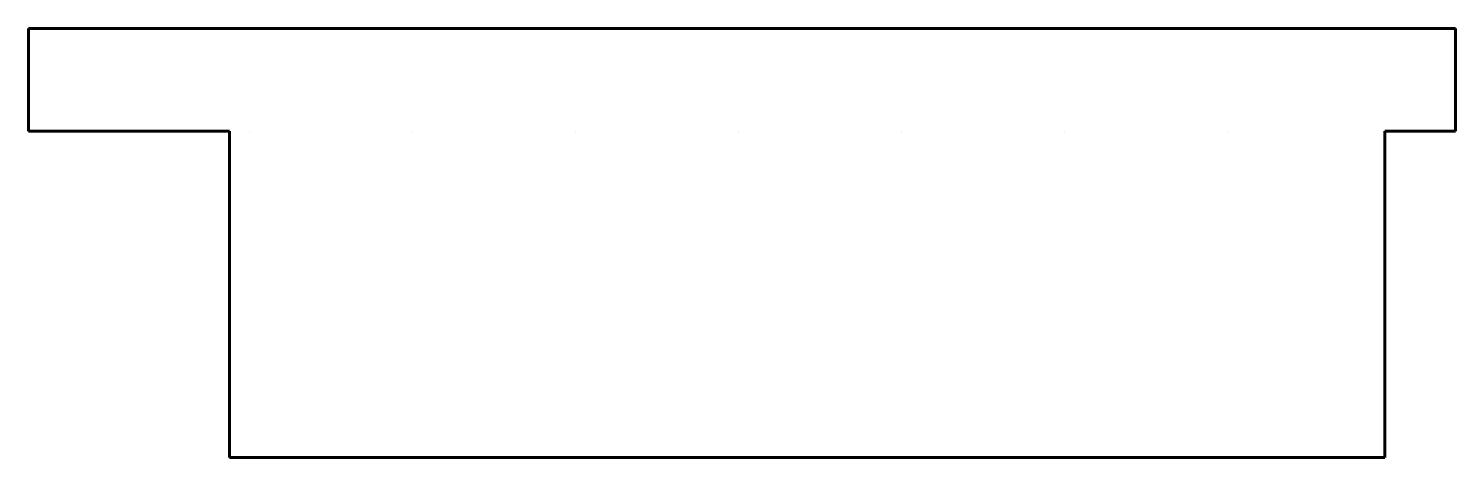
# Model space of a CAD drawing. Header units: millimetres. Extents: x -14.4 to 11.8, y 304 to 311.8.
import ezdxf

# ---------------------------------------------------------------- set-up
doc = ezdxf.new("R2010")
doc.units = ezdxf.units.MM
doc.linetypes.add('K5LT_BASIC', pattern=[0])
doc.linetypes.add('K5LT_THIN', pattern=[0])

# ---------------------------------------------------------------- blocks, each defined once
blk = doc.blocks.new('U0')
at = {"color": 7, "linetype": 'K5LT_THIN', "lineweight": 18}
for p, q in [((-10.385, 309.956), (-10.385, 309.958)), ((-7.385, 309.958), (-7.385, 309.956)), ((-4.385, 309.956), (-4.385, 309.958)), ((-1.385, 309.958), (-1.385, 309.956)), ((1.615, 309.956), (1.615, 309.958)), ((4.615, 309.958), (4.615, 309.956)), ((7.615, 309.956), (7.615, 309.958))]:
    blk.add_line(p, q, dxfattribs=at)

msp = doc.modelspace()

# ---------------------------------------------------------------- linework, layer by layer
at = {"color": 150, "linetype": 'K5LT_BASIC', "lineweight": 60, "true_color": 0x0080ff}
for p, q in [((-14.45, 311.847), (-14.45, 309.956)), ((11.8, 311.847), (-14.45, 311.847)), ((11.8, 309.956), (11.8, 311.847)), ((-14.45, 309.956), (-10.75, 309.956)), ((-10.75, 309.956), (-10.75, 303.956)), ((10.5, 303.956), (10.5, 309.956)), ((10.5, 309.956), (11.8, 309.956)), ((-10.75, 303.956), (10.5, 303.956))]:
    msp.add_line(p, q, dxfattribs=at)

# ---------------------------------------------------------------- block references
msp.add_blockref('U0', (0, 0))

doc.saveas('drawing.dxf')
